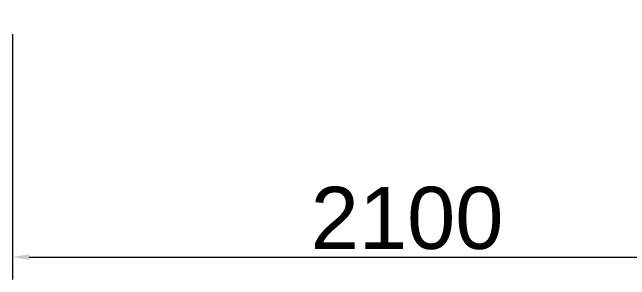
# Model space of a CAD drawing. Header units: millimetres. Extents: x 2 to 559190, y 2 to 426051.
# Drawn here: x 83080 to 124788, y 295430 to 313478 of the extents above; entities that cross this region are included whole.
import ezdxf

# ---------------------------------------------------------------- set-up
doc = ezdxf.new("R2010")
doc.units = ezdxf.units.MM
doc.header["$LTSCALE"] = 25.4
doc.layers.get('Defpoints').update_dxf_attribs({"lineweight": 5})
doc.styles.add('Roman', font='arial.ttf')
doc.styles.get("Standard").update_dxf_attribs({"font": 'arial.ttf'})
doc.dimstyles.new('ISO-25', dxfattribs={"dimscale": 30, "dimtxt": 38.1, "dimasz": 38.1, "dimexe": 50.8, "dimexo": 50.8, "dimgap": 15.875, "dimtad": 1, "dimtih": 1, "dimtoh": 1, "dimdec": 1, "dimlfac": 0.03937, "dimdsep": 46, "dimtxsty": 'Standard', "dimcen": 63.5, "dimclrd": 7, "dimclre": 7, "dimclrt": 7, "dimadec": 0, "dimazin": 0, "dimtfac": 1, "dimtdec": 1, "dimtmove": 0, "dimatfit": 3, "dimfxl": 25.4, "dimlwd": 5, "dimlwe": 5, "dimarcsym": 0})

# ---------------------------------------------------------------- blocks, each defined once
blk = doc.blocks.new('*D19')
at = {"color": 7, "linetype": 'Continuous', "lineweight": 5, "transparency": 16777216}
for p, q in [((83080, 312000), (83080, 295430)), ((136420, 312000), (136420, 295430)), ((84223, 296954), (135277, 296954))]:
    blk.add_line(p, q, dxfattribs=at)
at = {"color": 7, "transparency": 16777216}
for points in [[(84223, 297144), (84223, 296763), (83080, 296954)], [(135277, 297144), (135277, 296763), (136420, 296954)]]:
    blk.add_solid(points, dxfattribs=at)
at = {"layer": 'Defpoints', "color": 0, "transparency": 16777216}
for p in [(83080, 313524), (136420, 313524), (136420, 296954)]:
    blk.add_point(p, dxfattribs=at)
at = {"color": 7, "lineweight": 5, "transparency": 16777216, "insert": (109750, 299570), "char_height": 4191, "attachment_point": 5, "style": 'Roman'}
blk.add_mtext('2100', dxfattribs=at)

msp = doc.modelspace()

# ---------------------------------------------------------------- dimensions: what is measured, and where the dimension line sits
at = {"color": 7, "lineweight": 5}
dim = msp.add_linear_dim(base=(136419.61, 296953.66), p1=(83079.61, 313524.44), p2=(136419.61, 313524.47), dimstyle='ISO-25', override={"dimscale": 30, "dimtxt": 139.7, "dimpost": '\\X', "dimtxsty": 'Roman', "dimtmove": 1}, dxfattribs=at)
dim.commit()
dim.dimension.update_dxf_attribs({"geometry": '*D19', "text_midpoint": (109749.61, 296953.66), "dimtype": 160})

doc.saveas('drawing.dxf')
